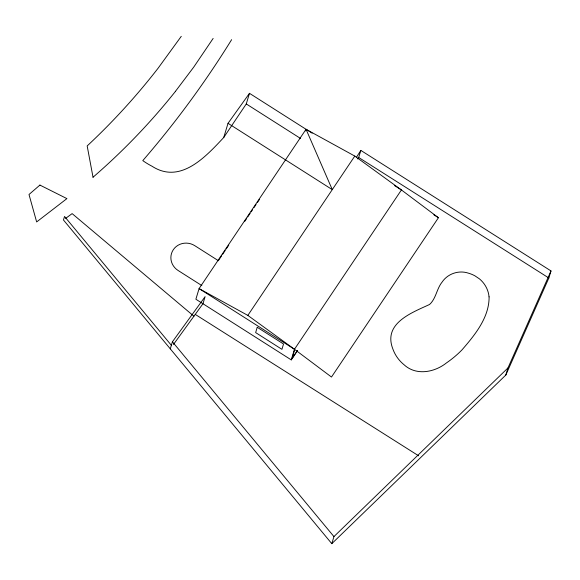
<?xml version="1.0" encoding="UTF-8"?>
<svg xmlns="http://www.w3.org/2000/svg" width="580" height="580" viewBox="0 0 580 580"><rect width="100%" height="100%" fill="white"/><g stroke="black" fill="none" stroke-linecap="round" stroke-linejoin="round"><path stroke-width="0.87" d="M231.623 39.665C205.284 82.251 175.537 122.728 142.789 160.617A73.798 70.492 16.8 0 0 152.054 166.25C180.3 184.541 205.53 156.963 223.749 137.482L228.027 123.315L249.48 93.315L312.142 133.168M170.295 348.856L172.434 341.772L205.095 296.656L202.964 303.739L173.456 344.491M223.749 137.482L246.268 103.936L249.48 93.315M305.544 130.921L306.037 129.282L354.793 156.078L401.418 189.95L438.436 217.718L331.485 377.036L294.466 349.276L247.841 315.397L199.085 288.608L306.037 129.282L332.275 189.624L228.027 123.315M294.466 349.276L199.085 288.608L195.873 299.236L291.262 359.897L294.466 349.276L401.418 189.95L394.552 185.578M294.705 349.696L292.037 358.549L297.453 350.472M357.737 158.985L358.701 157.492L360.84 150.409L551 270.925L548.861 278.008L505.818 375.042L331.803 543.67L63.467 219.994L64.539 216.456L171.368 345.317M331.803 543.67L333.942 536.587L507.957 367.959L551 270.925M505.818 375.042L507.957 367.959M213.136 38.44L193.749 67.091L175.486 91.299M356.512 157.158L360.84 150.409M218.696 260.173L221.705 255.693M222.706 254.2L225.214 250.466M226.214 248.972L228.723 245.238M244.731 221.393L246.696 218.464M247.682 217L250.139 213.338M251.118 211.874L252.597 209.677M254.069 207.481L256.034 204.551M257.513 202.355L259.477 199.426M247.841 315.397L354.793 156.078M291.262 359.897L297.315 350.878M181.272 36.33L158.006 68.331A702.605 671.183 16.8 0 1 87.174 145.935L93.032 177.277M65.634 218.399L72.13 213.614L193.93 316.209M358.701 157.492L548.861 278.008M195.243 314.396L418.659 455.822M433.869 214.81L438.436 217.718M246.268 103.936L300.534 138.453M218.508 260.775L194.735 245.652A15.588 14.884 16.8 0 0 173.297 249.726A15.588 14.884 16.8 0 0 178.075 270.469L201.855 285.592M172.434 341.772L333.942 536.587M489.099 296.844C489.295 317.557 474.795 335.08 461.934 349.943A107.829 103.001 16.8 0 1 450.609 359.919A109.25 104.364 16.8 0 1 446.557 362.841C434.623 372.382 416.244 375.978 404.101 364.784A35.83 34.227 16.8 0 1 396.952 357.026A36.33 34.706 16.8 0 1 392.907 349.102C382.786 323.401 411.488 312.845 429.584 304.471C436.124 298.54 436.61 288.833 442.083 282.105C447.695 273.688 458.758 269.918 468.364 273.151A30.167 28.819 16.8 0 1 475.034 275.899L479.479 278.9A27.216 25.998 16.8 0 1 489.041 296.844M175.501 91.314A683.059 652.514 16.8 0 1 93.003 177.248M257.237 327.287L255.635 332.594L281.931 349.32L283.533 344.005L257.237 327.287M39.911 185.078L29 194.503L36.649 221.937L66.917 198.614L39.911 185.078"/></g></svg>
